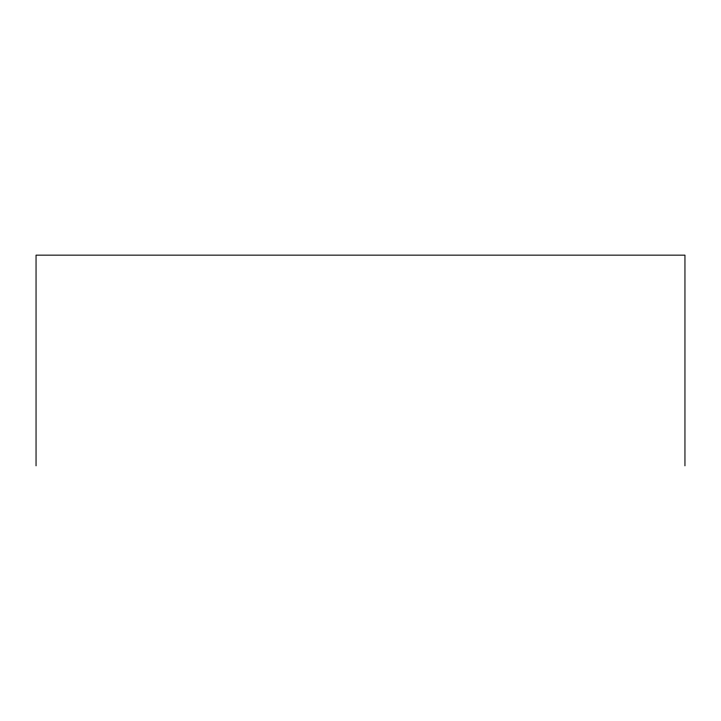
<?xml version="1.0" encoding="UTF-8"?>
<svg xmlns="http://www.w3.org/2000/svg" width="721" height="721" viewBox="0 0 721 721"><rect width="100%" height="100%" fill="white"/><g stroke="black" fill="none" stroke-linecap="round" stroke-linejoin="round"><path stroke-width="1.08" d="M684.95 465.847L684.95 255.153L36.05 255.153L36.05 465.847"/></g></svg>
